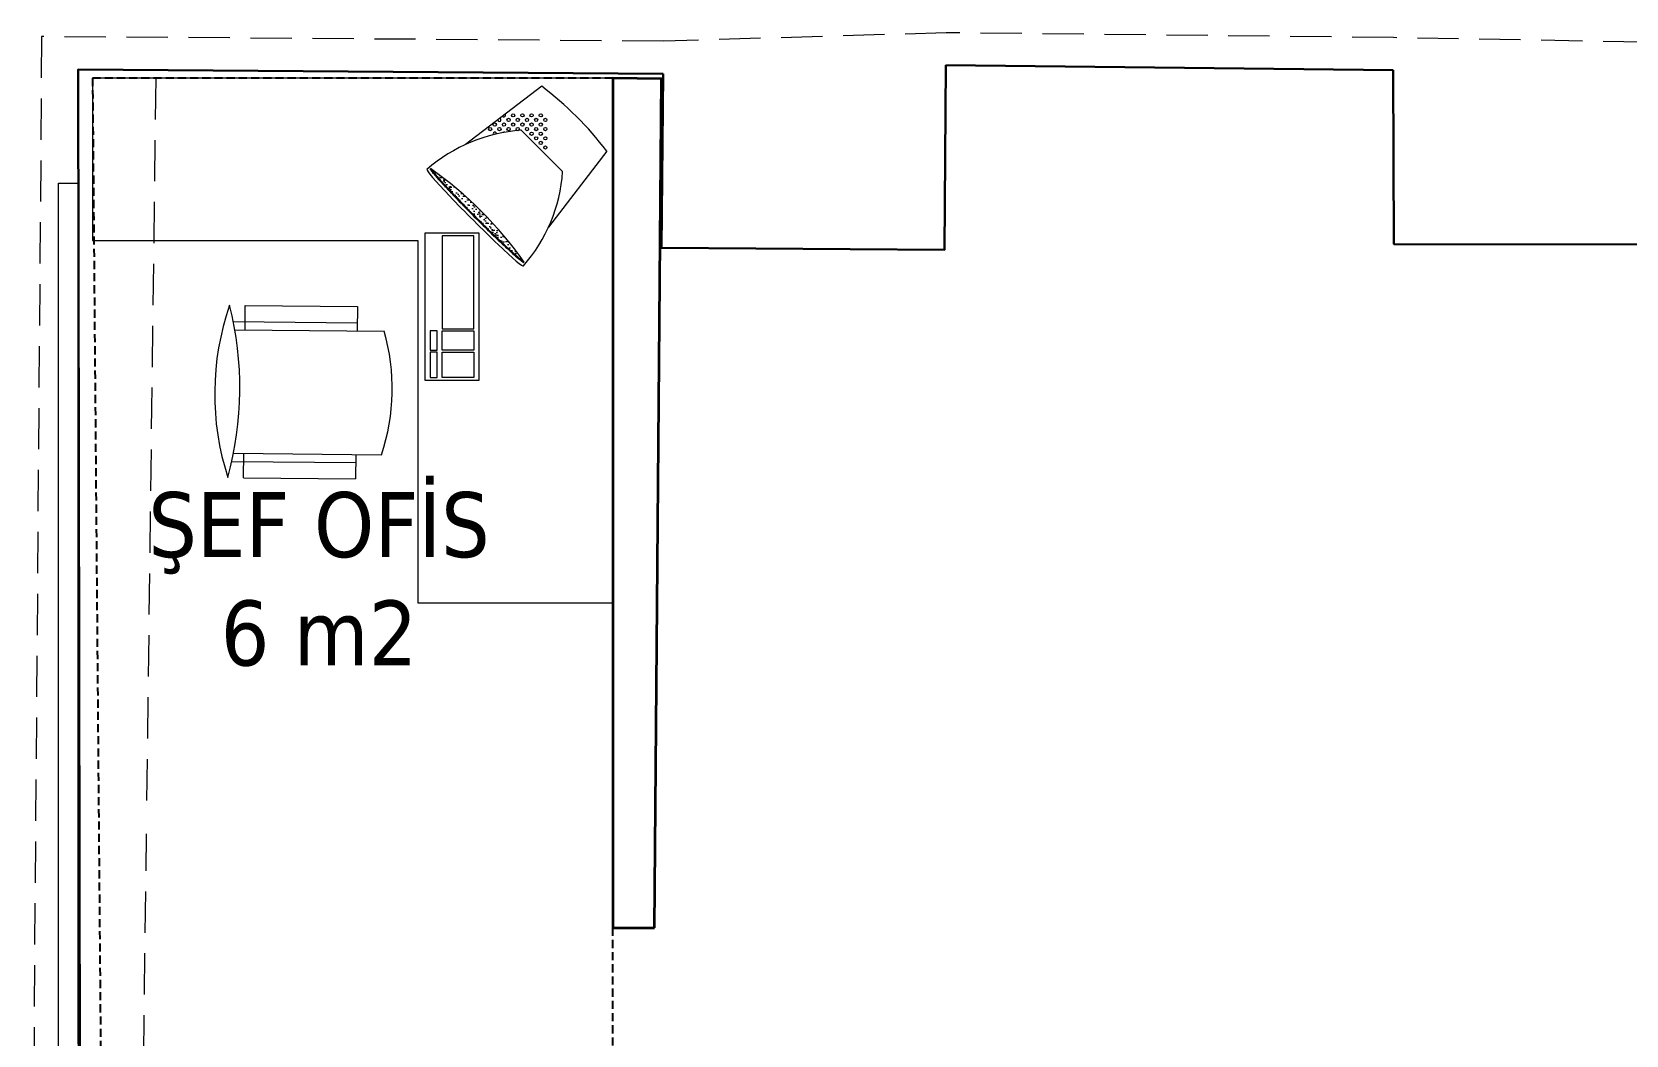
# Model space of a CAD drawing. Header units: centimetres. Extents: x 5488 to 20269, y -31398 to -19684.
# Drawn here: x 11204.9 to 11695.2, y -22672.6 to -22363.9 of the extents above; entities that cross this region are included whole.
import ezdxf

# ---------------------------------------------------------------- set-up
doc = ezdxf.new("R2010")
doc.units = ezdxf.units.CM
for name, pattern in [('( Hidden )', [0.375, 0.25, -0.125]), ('HIDDEN', [9.525, 6.35, -3.175]), ("M-D-CW-SINEMA-1K'_PL(+11.12)$0$CEKIRDEK_Z-AK$0$DUZ", [0])]:
    doc.linetypes.add(name, pattern=pattern)
for name, color, linetype, lineweight in [('CRC_PAFTA YAZI', 1, 'Continuous', 20), ('DEPOT_duvar', 213, "M-D-CW-SINEMA-1K'_PL(+11.12)$0$CEKIRDEK_Z-AK$0$DUZ", 35), ('DEPOT_tefriş_hareketli', 253, 'Continuous', 5), ('xxx_Auto_Duvar_Duvar Gorunus 02', 251, 'Continuous', 9), ('xxx_Auto_Duvar_Duvar Plan Kesit', 7, 'Continuous', 30), ('xxx_Auto_Tefris_Silik', 252, 'Continuous', 13)]:
    doc.layers.add(name, color=color, linetype=linetype, lineweight=lineweight)
doc.styles.add('CRC_PAFTA', font='tahoma.ttf', dxfattribs={"height": 0.4})

msp = doc.modelspace()

# ---------------------------------------------------------------- hatches: boundary and pattern name
at = {"layer": 'DEPOT_tefriş_hareketli'}
h = msp.add_hatch(dxfattribs=at)
h.set_pattern_fill('AR-SAND', color=256, angle=45, style=0)
h.set_pattern_definition([(277.5, (5900.837, -16044.8181), (-1.40701318, -1.31792712), [0, -1.52, 0, -1.7, 0, -1.625]), (307.5, (5900.837, -16044.8181), (-0.7441375, -3.2469797), [0, -0.82, 0, -1.37, 0, -0.525]), (347.5, (5899.9673, -16043.9484), (2.19802927, -2.20603238), [0, -0.5, 0, -1.8, 0, -2.35]), (357.5, (5899.9673, -16043.9484), (1.5050422, -2.74626285), [0, -0.25, 0, -1.18, 0, -1.35])])
edge = h.paths.add_edge_path()
edge.add_spline(control_points=[(11327.33, -22406.13), (11327.38, -22406.22), (11327.48, -22406.36), (11327.75, -22406.72), (11327.92, -22406.94), (11328.58, -22407.75), (11329.2, -22408.47), (11331.04, -22410.52), (11332.38, -22411.97), (11335.44, -22415.19), (11337.16, -22416.96), (11340.72, -22420.57), (11342.57, -22422.41), (11346.18, -22425.96), (11347.95, -22427.66), (11351.12, -22430.65), (11352.52, -22431.94), (11354.27, -22433.48), (11354.82, -22433.95), (11355.55, -22434.54), (11355.79, -22434.72), (11356.04, -22434.9), (11356.11, -22434.94), (11356.16, -22434.98)], knot_values=[3.32368, 3.32368, 3.32368, 3.32368, 3.44058, 3.44058, 3.557479, 3.557479, 3.820013, 3.820013, 4.187679, 4.187679, 4.555346, 4.555346, 4.923012, 4.923012, 5.297238, 5.297238, 5.671464, 5.671464, 5.88451, 5.88451, 6.026453, 6.026453, 6.08174, 6.08174, 6.08174, 6.08174], degree=3, periodic=0)
edge.add_line((11356.16, -22434.98), (11356.34, -22434.8))
edge.add_arc((11256.73, -22505.56), 122.18, 395.3935, 414.6065)
edge.add_line((11327.5, -22405.96), (11327.33, -22406.13))

# ---------------------------------------------------------------- linework, layer by layer
at = {"color": 241, "linetype": '( Hidden )', "ltscale": 10}
msp.add_lwpolyline([(11226.96, -22787.48), (11303.68, -22787.48), (11303.68, -22709.58), (11383.55, -22709.58), (11383.55, -22378.15), (11223.55, -22378.16)], close=True, dxfattribs=at)
at = {"layer": 'DEPOT_duvar'}
msp.add_lwpolyline([(11396.35, -22639.58), (11398.55, -22378.4), (11383.55, -22378.15), (11383.55, -22639.58)], close=True, dxfattribs=at)
at = {"layer": 'DEPOT_tefriş_hareketli'}
for p, q in [((11361.69, -22380.66), (11338.27, -22398.58)), ((11368.12, -22406.95), (11355.39, -22394.22)), ((11381.67, -22400.62), (11363.78, -22424.07)), ((11270.45, -22455.62), (11270.52, -22448.12)), ((11270.52, -22448.12), (11304.99, -22448.46)), ((11304.99, -22448.46), (11304.91, -22455.96)), ((11266.83, -22453.08), (11304.94, -22453.46)), ((11267.3, -22455.59), (11313.24, -22456.05)), ((11266.92, -22493.59), (11312.42, -22494.04)), ((11270, -22501.12), (11270.07, -22493.62)), ((11266.4, -22496.08), (11304.51, -22496.46)), ((11304.53, -22493.96), (11304.46, -22501.46)), ((11270, -22501.12), (11304.46, -22501.46))]:
    msp.add_line(p, q, dxfattribs=at)
for points in [[(11323.55, -22428.16), (11323.55, -22539.65), (11383.55, -22539.65), (11383.55, -22378.15), (11323.55, -22378.15), (11223.55, -22378.16), (11223.55, -22428.16)], [(11342.3, -22425.74), (11342.3, -22471.24), (11325.8, -22471.24), (11325.8, -22425.74)], [(11340.8, -22455.34), (11340.8, -22426.74), (11331.1, -22426.74), (11331.1, -22455.34)], [(11329.55, -22461.89), (11329.55, -22455.89), (11327.35, -22455.89), (11327.35, -22461.89)], [(11340.8, -22455.89), (11340.8, -22461.89), (11331.1, -22461.89), (11331.1, -22455.89)], [(11329.55, -22470.24), (11329.55, -22462.44), (11327.35, -22462.44), (11327.35, -22470.24)], [(11340.8, -22462.44), (11340.8, -22470.24), (11331.1, -22470.24), (11331.1, -22462.44)]]:
    msp.add_lwpolyline(points, close=True, dxfattribs=at)
for centre in [(11351.5, -22391.04), (11352.91, -22389.62), (11354.33, -22391.04), (11355.74, -22389.62), (11357.16, -22391.04), (11358.57, -22389.62), (11359.98, -22391.04), (11361.4, -22389.62), (11362.81, -22391.04), (11345.84, -22393.87), (11347.26, -22392.45), (11348.67, -22393.87), (11350.08, -22392.45), (11351.5, -22393.87), (11352.91, -22392.45), (11354.33, -22393.87), (11355.74, -22392.45), (11357.16, -22393.87), (11358.57, -22392.45), (11358.57, -22395.28), (11359.98, -22393.87), (11361.4, -22392.45), (11361.4, -22395.28), (11362.81, -22393.87), (11359.98, -22396.69), (11361.4, -22398.11), (11362.81, -22396.69), (11362.81, -22399.52)]:
    msp.add_circle(centre, 0.5, dxfattribs=at)
for centre, radius, start, end in [((11298.24, -22464.1), 104.83, 37.2546, 52.7454), ((11348.67, -22391.04), 0.5, 176.043, 78.7677), ((11350.08, -22389.62), 0.5, 209.8107, 45), ((11358.77, -22443.32), 49.21, 93.9394, 131.1822), ((11347.26, -22395.28), 0.5, 351.6883, 215.267), ((11350.08, -22395.28), 0.5, 62.8677, 137.6274), ((11256.73, -22505.56), 122.18, 35.3935, 54.6065), ((11319.02, -22403.57), 49.21, 318.8178, 356.0606), ((11344.61, -22475.36), 83.5, 160.9256, 197.9329), ((11164.55, -22473.56), 104.31, 344.7126, 14.1459), ((11251.26, -22473.7), 64.45, 341.6046, 15.8982)]:
    msp.add_arc(centre, radius, start, end, dxfattribs=at)
msp.add_ellipse((11341.2, -22421.14), major_axis=(14.85, -14.85), ratio=0.044464, start_param=3.153794, end_param=6.301295, dxfattribs=at)
for points, knots in [([(11327.33, -22406.13), (11327.38, -22406.22), (11327.48, -22406.36), (11327.75, -22406.72), (11327.92, -22406.94), (11328.58, -22407.75), (11329.2, -22408.47), (11331.04, -22410.52), (11332.38, -22411.97), (11335.44, -22415.19), (11337.16, -22416.96), (11340.72, -22420.57), (11342.57, -22422.41), (11346.18, -22425.96), (11347.95, -22427.66), (11351.12, -22430.65), (11352.52, -22431.94), (11354.27, -22433.48), (11354.82, -22433.95), (11355.55, -22434.54), (11355.79, -22434.72), (11356.04, -22434.9), (11356.11, -22434.94), (11356.16, -22434.98)], [3.32368, 3.32368, 3.32368, 3.32368, 3.44058, 3.44058, 3.557479, 3.557479, 3.820013, 3.820013, 4.187679, 4.187679, 4.555346, 4.555346, 4.923012, 4.923012, 5.297238, 5.297238, 5.671464, 5.671464, 5.88451, 5.88451, 6.026453, 6.026453, 6.08174, 6.08174, 6.08174, 6.08174]), ([(11327.55, -22406), (11327.59, -22406.07), (11327.67, -22406.19), (11327.9, -22406.49), (11328.04, -22406.68), (11328.75, -22407.56), (11329.57, -22408.51), (11331.65, -22410.8), (11332.9, -22412.15), (11336.31, -22415.73), (11338.62, -22418.1), (11343.32, -22422.81), (11345.71, -22425.16), (11349.58, -22428.87), (11351.14, -22430.33), (11353.77, -22432.71), (11354.83, -22433.64), (11355.79, -22434.4), (11356, -22434.56), (11356.21, -22434.7), (11356.25, -22434.74), (11356.29, -22434.76)], [3.32368, 3.32368, 3.32368, 3.32368, 3.429791, 3.429791, 3.535901, 3.535901, 3.870224, 3.870224, 4.204547, 4.204547, 4.681705, 4.681705, 5.158863, 5.158863, 5.532976, 5.532976, 5.90709, 5.90709, 6.034256, 6.034256, 6.08174, 6.08174, 6.08174, 6.08174])]:
    msp.add_open_spline(points, degree=3, knots=knots, dxfattribs=at)
at = {"layer": 'xxx_Auto_Duvar_Duvar Gorunus 02'}
msp.add_lwpolyline([(11213.09, -22940.23), (11213.07, -22410.44), (11219.07, -22410.44), (11219.09, -22940.23)], dxfattribs=at)
at = {"layer": 'xxx_Auto_Duvar_Duvar Plan Kesit'}
for points in [[(11399.05, -22376.8), (11219.18, -22375.47), (11219.6, -22681.4)], [(11486, -22374.23), (11485.55, -22431.05), (11398.49, -22430.36), (11399.05, -22376.8)], [(11623.53, -22375.72), (11486, -22374.23)], [(11738.91, -22377.79), (11738.91, -22429.37), (11623.77, -22429.22), (11623.53, -22375.72)]]:
    msp.add_lwpolyline(points, dxfattribs=at)
at = {"layer": 'xxx_Auto_Tefris_Silik', "linetype": 'HIDDEN', "ltscale": 2}
for points in [[(11952.51, -22178.37), (11952.51, -22356.78), (11913.25, -22357.34), (11913.25, -22366.37), (11809.79, -22366.72), (11809.79, -22367.79), (11738.91, -22367.79), (11623.64, -22365.72), (11486.11, -22364.23), (11399.12, -22366.8), (11207.9, -22365.38), (11204.9, -22755.71), (11212.1, -22755.71)], [(11240.28, -22600.4), (11243.13, -22375.65)], [(11234.69, -23041.13), (11240.15, -22610.67)]]:
    msp.add_lwpolyline(points, dxfattribs=at)

# ---------------------------------------------------------------- texts
at = {"layer": 'CRC_PAFTA YAZI', "insert": (11293.2, -22532.41), "char_height": 20, "width": 2899.9965, "attachment_point": 5, "style": 'CRC_PAFTA'}
msp.add_mtext('ŞEF OFİS\\P6 m2', dxfattribs=at)

doc.saveas('drawing.dxf')
